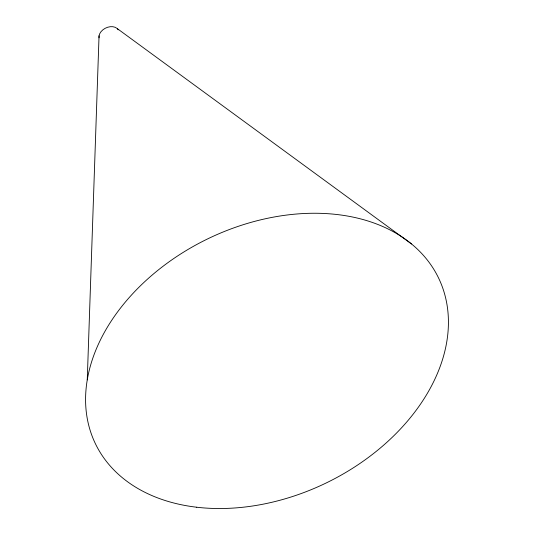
<?xml version="1.0" encoding="UTF-8"?>
<svg xmlns="http://www.w3.org/2000/svg" width="534" height="534" viewBox="0 0 534 534"><rect width="100%" height="100%" fill="white"/><g stroke="black" fill="none" stroke-linecap="round" stroke-linejoin="round"><path stroke-width="0.8" d="M87.256 379.874L99.05 35.798M411.494 243.945L116.886 28.322A10.48 7.463 -25.8 0 0 105.165 28.302A10.48 7.463 -25.8 0 0 99.037 37.847M117.38 28.776A10.48 7.463 -25.8 0 1 118.174 29.824M196.712 507.227A190.538 135.669 -25.8 0 0 446.991 304.66A190.538 135.669 -25.8 0 0 157.296 270.785A190.538 135.669 -25.8 0 0 196.712 507.227"/></g></svg>
